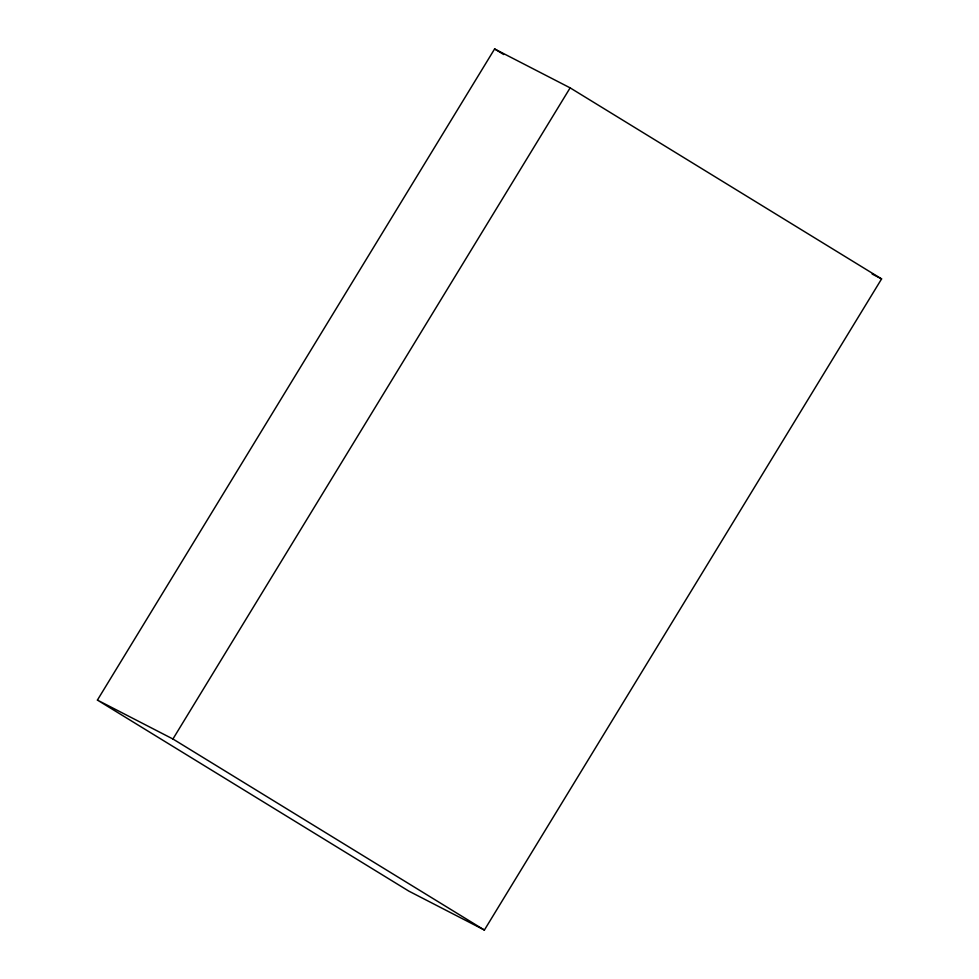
<?xml version="1.0" encoding="UTF-8"?>
<svg xmlns="http://www.w3.org/2000/svg" width="979" height="979" viewBox="0 0 979 979"><rect width="100%" height="100%" fill="white"/><g stroke="black" fill="none" stroke-linecap="round" stroke-linejoin="round"><path stroke-width="1.47" d="M97.41 700.083L494.615 48.95L570.133 87.865L881.589 278.917L484.385 930.05L408.867 891.135L97.41 700.083L172.928 738.998L484.385 930.05M172.928 738.998L570.133 87.865M872.142 274.047L881.589 278.917M494.615 48.95L503.744 54.543"/></g></svg>
